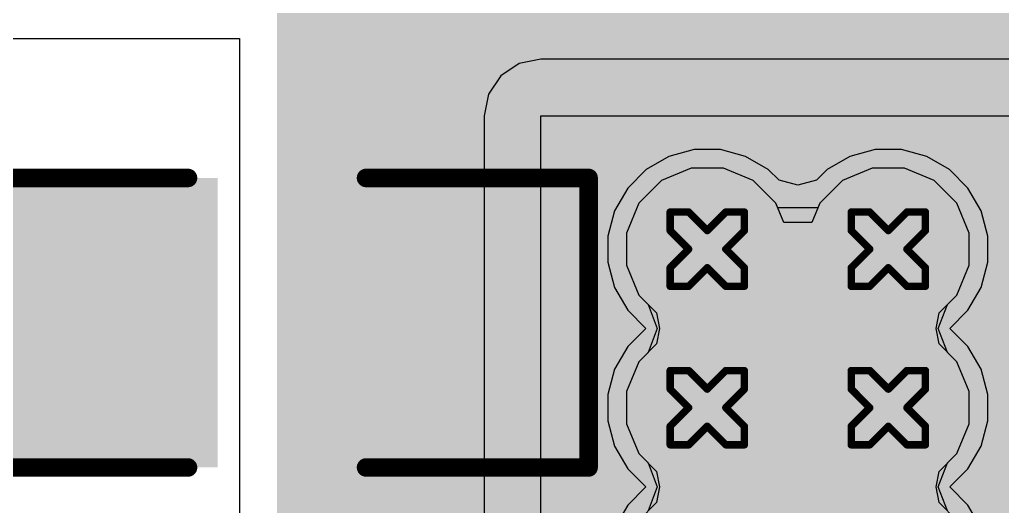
# Model space of a CAD drawing. Header units: inches. Extents: x 0 to 5379, y 0 to 5429.
# Drawn here: x 268.26 to 274.99, y 60.07 to 63.4 of the extents above; entities that cross this region are included whole.
import ezdxf

# ---------------------------------------------------------------- set-up
doc = ezdxf.new("R2010")
doc.units = ezdxf.units.IN
for name, color, linetype in [('Bottom Layer', 5, 'Continuous'), ('Bottom Solder', 6, 'Continuous'), ('Drill Drawing', 1, 'Continuous'), ('GND01', 16, 'Continuous'), ('GND02', 76, 'Continuous'), ('PWR', 156, 'Continuous'), ('SIG 01', 90, 'Continuous'), ('Top Layer', 1, 'Continuous'), ('Top Overlay', 2, 'Continuous'), ('Top Paste', 8, 'Continuous'), ('Top Solder', 216, 'Continuous'), ('Via Holes', 16, 'Continuous')]:
    doc.layers.add(name, color=color, linetype=linetype)

# ---------------------------------------------------------------- blocks, each defined once
blk = doc.blocks.new('C___1206_1070')
at = {"layer": 'Top Layer'}
for points in [[(-2.032, 0.889), (-0.508, 0.889), (-0.508, -0.889), (-2.032, -0.889)], [(0.508, 0.889), (2.032, 0.889), (2.032, -0.889), (0.508, -0.889)]]:
    blk.add_hatch(color=1, dxfattribs=at).paths.add_polyline_path(points)
at = {"layer": 'Top Paste'}
for points in [[(-2.032, 0.889), (-0.508, 0.889), (-0.508, -0.889), (-2.032, -0.889)], [(0.508, 0.889), (2.032, 0.889), (2.032, -0.889), (0.508, -0.889)]]:
    blk.add_hatch(color=8, dxfattribs=at).paths.add_polyline_path(points)
at = {"layer": 'Top Solder'}
for points in [[(-2.1336, 0.9906), (-0.4064, 0.9906), (-0.4064, -0.9906), (-2.1336, -0.9906)], [(0.4064, 0.9906), (2.1336, 0.9906), (2.1336, -0.9906), (0.4064, -0.9906)]]:
    blk.add_hatch(color=216, dxfattribs=at).paths.add_polyline_path(points)
at = {"layer": 'Top Overlay'}
for points in [[(-2.1336, 0.9906, 0.127, 0.127, 0), (-0.6096, 0.9906, 0.127, 0.127, 0)], [(-2.1336, -0.9906, 0.127, 0.127, 0), (-2.1336, 0.9906, 0.127, 0.127, 0)], [(0.6096, 0.9906, 0.127, 0.127, 0), (2.1336, 0.9906, 0.127, 0.127, 0)], [(2.1336, -0.9906, 0.127, 0.127, 0), (2.1336, 0.9906, 0.127, 0.127, 0)], [(-2.1336, -0.9906, 0.127, 0.127, 0), (-0.6096, -0.9906, 0.127, 0.127, 0)], [(0.6096, -0.9906, 0.127, 0.127, 0), (2.1336, -0.9906, 0.127, 0.127, 0)]]:
    blk.add_lwpolyline(points, format="xyseb", dxfattribs=at)
for points in [[(-2.16535, 0.9906, 0.0635, 0.0635, 1), (-2.10185, 0.9906, 0.0635, 0.0635, 1)], [(-2.16535, 0.9906, 0.0635, 0.0635, 1), (-2.10185, 0.9906, 0.0635, 0.0635, 1)], [(-0.64135, 0.9906, 0.0635, 0.0635, 1), (-0.57785, 0.9906, 0.0635, 0.0635, 1)], [(0.57785, 0.9906, 0.0635, 0.0635, 1), (0.64135, 0.9906, 0.0635, 0.0635, 1)], [(2.10185, 0.9906, 0.0635, 0.0635, 1), (2.16535, 0.9906, 0.0635, 0.0635, 1)], [(2.10185, 0.9906, 0.0635, 0.0635, 1), (2.16535, 0.9906, 0.0635, 0.0635, 1)], [(-2.16535, -0.9906, 0.0635, 0.0635, 1), (-2.10185, -0.9906, 0.0635, 0.0635, 1)], [(-2.16535, -0.9906, 0.0635, 0.0635, 1), (-2.10185, -0.9906, 0.0635, 0.0635, 1)], [(-0.64135, -0.9906, 0.0635, 0.0635, 1), (-0.57785, -0.9906, 0.0635, 0.0635, 1)], [(0.57785, -0.9906, 0.0635, 0.0635, 1), (0.64135, -0.9906, 0.0635, 0.0635, 1)], [(2.10185, -0.9906, 0.0635, 0.0635, 1), (2.16535, -0.9906, 0.0635, 0.0635, 1)], [(2.10185, -0.9906, 0.0635, 0.0635, 1), (2.16535, -0.9906, 0.0635, 0.0635, 1)]]:
    blk.add_lwpolyline(points, format="xyseb", close=True, dxfattribs=at)

msp = doc.modelspace()

# ---------------------------------------------------------------- hatches: boundary and pattern name
at = {"layer": 'Bottom Layer'}
h = msp.add_hatch(color=5, dxfattribs=at)
edge = h.paths.add_edge_path()
edge.add_arc((272.9698, 61.8255), 0.3, 0, 360)
h = msp.add_hatch(color=5, dxfattribs=at)
edge = h.paths.add_edge_path()
edge.add_arc((274.2098, 61.8255), 0.3, 0, 360)
h = msp.add_hatch(color=5, dxfattribs=at)
edge = h.paths.add_edge_path()
edge.add_arc((272.9698, 60.7406), 0.3, 0, 360)
h = msp.add_hatch(color=5, dxfattribs=at)
edge = h.paths.add_edge_path()
edge.add_arc((274.2098, 60.7406), 0.3, 0, 360)
at = {"layer": 'Bottom Solder'}
h = msp.add_hatch(color=6, dxfattribs=at)
edge = h.paths.add_edge_path()
edge.add_arc((272.9698, 61.8255), 0.4016, 0, 360)
h = msp.add_hatch(color=6, dxfattribs=at)
edge = h.paths.add_edge_path()
edge.add_arc((274.2098, 61.8255), 0.4016, 0, 360)
h = msp.add_hatch(color=6, dxfattribs=at)
edge = h.paths.add_edge_path()
edge.add_arc((272.9698, 60.7406), 0.4016, 0, 360)
h = msp.add_hatch(color=6, dxfattribs=at)
edge = h.paths.add_edge_path()
edge.add_arc((274.2098, 60.7406), 0.4016, 0, 360)
at = {"layer": 'GND01'}
h = msp.add_hatch(color=16, dxfattribs=at)
edge = h.paths.add_edge_path()
edge.add_arc((272.9698, 61.8255), 0.3, 0, 360)
h = msp.add_hatch(color=16, dxfattribs=at)
edge = h.paths.add_edge_path()
edge.add_arc((274.2098, 61.8255), 0.3, 0, 360)
h = msp.add_hatch(color=16, dxfattribs=at)
edge = h.paths.add_edge_path()
edge.add_arc((272.9698, 60.7406), 0.3, 0, 360)
h = msp.add_hatch(color=16, dxfattribs=at)
edge = h.paths.add_edge_path()
edge.add_arc((274.2098, 60.7406), 0.3, 0, 360)
at = {"layer": 'GND02'}
h = msp.add_hatch(color=76, dxfattribs=at)
edge = h.paths.add_edge_path()
edge.add_arc((272.9698, 61.8255), 0.3, 0, 360)
h = msp.add_hatch(color=76, dxfattribs=at)
edge = h.paths.add_edge_path()
edge.add_arc((274.2098, 61.8255), 0.3, 0, 360)
h = msp.add_hatch(color=76, dxfattribs=at)
edge = h.paths.add_edge_path()
edge.add_arc((272.9698, 60.7406), 0.3, 0, 360)
h = msp.add_hatch(color=76, dxfattribs=at)
edge = h.paths.add_edge_path()
edge.add_arc((274.2098, 60.7406), 0.3, 0, 360)
at = {"layer": 'PWR'}
h = msp.add_hatch(color=156, dxfattribs=at)
edge = h.paths.add_edge_path()
edge.add_arc((272.9698, 61.8255), 0.3, 0, 360)
h = msp.add_hatch(color=156, dxfattribs=at)
edge = h.paths.add_edge_path()
edge.add_arc((274.2098, 61.8255), 0.3, 0, 360)
h = msp.add_hatch(color=156, dxfattribs=at)
edge = h.paths.add_edge_path()
edge.add_arc((272.9698, 60.7406), 0.3, 0, 360)
h = msp.add_hatch(color=156, dxfattribs=at)
edge = h.paths.add_edge_path()
edge.add_arc((274.2098, 60.7406), 0.3, 0, 360)
at = {"layer": 'SIG 01'}
h = msp.add_hatch(color=90, dxfattribs=at)
edge = h.paths.add_edge_path()
edge.add_arc((272.9698, 61.8255), 0.3, 0, 360)
h = msp.add_hatch(color=90, dxfattribs=at)
edge = h.paths.add_edge_path()
edge.add_arc((274.2098, 61.8255), 0.3, 0, 360)
h = msp.add_hatch(color=90, dxfattribs=at)
edge = h.paths.add_edge_path()
edge.add_arc((272.9698, 60.7406), 0.3, 0, 360)
h = msp.add_hatch(color=90, dxfattribs=at)
edge = h.paths.add_edge_path()
edge.add_arc((274.2098, 60.7406), 0.3, 0, 360)
at = {"layer": 'Top Layer'}
for points in [[(270.0247, 49.2826), (275.852, 49.2826), (275.852, 66.0146), (270.0247, 66.0146)], [(270.0247, 49.2826), (279.6794, 49.2826), (279.6794, 62.3128), (270.0247, 62.3128)]]:
    msp.add_hatch(color=1, dxfattribs=at).paths.add_polyline_path(points)
h = msp.add_hatch(color=1, dxfattribs=at)
edge = h.paths.add_edge_path()
edge.add_arc((272.9698, 61.8255), 0.3, 0, 360)
h = msp.add_hatch(color=1, dxfattribs=at)
edge = h.paths.add_edge_path()
edge.add_arc((274.2098, 61.8255), 0.3, 0, 360)
h = msp.add_hatch(color=1, dxfattribs=at)
edge = h.paths.add_edge_path()
edge.add_arc((272.9698, 60.7406), 0.3, 0, 360)
h = msp.add_hatch(color=1, dxfattribs=at)
edge = h.paths.add_edge_path()
edge.add_arc((274.2098, 60.7406), 0.3, 0, 360)
at = {"layer": 'Top Solder'}
h = msp.add_hatch(color=216, dxfattribs=at)
edge = h.paths.add_edge_path()
edge.add_arc((272.9698, 61.8255), 0.4016, 0, 360)
h = msp.add_hatch(color=216, dxfattribs=at)
edge = h.paths.add_edge_path()
edge.add_arc((274.2098, 61.8255), 0.4016, 0, 360)
h = msp.add_hatch(color=216, dxfattribs=at)
edge = h.paths.add_edge_path()
edge.add_arc((272.9698, 60.7406), 0.4016, 0, 360)
h = msp.add_hatch(color=216, dxfattribs=at)
edge = h.paths.add_edge_path()
edge.add_arc((274.2098, 60.7406), 0.4016, 0, 360)
at = {"layer": 'Via Holes'}
h = msp.add_hatch(color=7, dxfattribs=at)
edge = h.paths.add_edge_path()
edge.add_arc((272.9698, 61.8255), 0.15, 0, 360)
h = msp.add_hatch(color=7, dxfattribs=at)
edge = h.paths.add_edge_path()
edge.add_arc((274.2098, 61.8255), 0.15, 0, 360)
h = msp.add_hatch(color=7, dxfattribs=at)
edge = h.paths.add_edge_path()
edge.add_arc((272.9698, 60.7406), 0.15, 0, 360)
h = msp.add_hatch(color=7, dxfattribs=at)
edge = h.paths.add_edge_path()
edge.add_arc((274.2098, 60.7406), 0.15, 0, 360)

# ---------------------------------------------------------------- linework, layer by layer
at = {"layer": 'Bottom Layer'}
for p, q in [((272.8596, 62.3795), (272.656, 62.2951)), ((273.08, 62.3795), (272.8596, 62.3795)), ((273.2837, 62.2951), (273.08, 62.3795)), ((274.0996, 62.3795), (273.896, 62.2951)), ((274.32, 62.3795), (274.0996, 62.3795)), ((274.5237, 62.2951), (274.32, 62.3795)), ((272.656, 62.2951), (272.5002, 62.1393)), ((273.4395, 62.1393), (273.2837, 62.2951)), ((273.896, 62.2951), (273.7402, 62.1393)), ((274.6795, 62.1393), (274.5237, 62.2951)), ((272.5002, 62.1393), (272.4158, 61.9357)), ((273.4936, 62.0086), (273.4395, 62.1393)), ((273.7402, 62.1393), (273.6861, 62.0086)), ((274.7638, 61.9357), (274.6795, 62.1393)), ((273.6861, 62.0086), (273.4936, 62.0086)), ((272.4158, 61.9357), (272.4158, 61.7153)), ((274.7638, 61.7153), (274.7638, 61.9357)), ((272.4158, 61.7153), (272.5002, 61.5117)), ((274.6795, 61.5117), (274.7638, 61.7153)), ((272.5002, 61.5117), (272.6229, 61.389)), ((274.5568, 61.389), (274.6795, 61.5117)), ((272.6229, 61.389), (272.6425, 61.2831)), ((274.5372, 61.2831), (274.5568, 61.389)), ((272.6425, 61.2831), (272.6229, 61.1771)), ((274.5568, 61.1771), (274.5372, 61.2831)), ((272.6229, 61.1771), (272.5002, 61.0544)), ((274.6795, 61.0544), (274.5568, 61.1771)), ((272.5002, 61.0544), (272.4158, 60.8508)), ((274.7638, 60.8508), (274.6795, 61.0544)), ((272.4158, 60.8508), (272.4158, 60.6304)), ((274.7638, 60.6304), (274.7638, 60.8508)), ((272.4158, 60.6304), (272.5002, 60.4268)), ((274.6795, 60.4268), (274.7638, 60.6304)), ((272.5002, 60.4268), (272.6229, 60.3041)), ((274.5568, 60.3041), (274.6795, 60.4268)), ((272.6229, 60.3041), (272.6425, 60.1982)), ((274.5372, 60.1982), (274.5568, 60.3041)), ((272.6425, 60.1982), (272.6229, 60.0923)), ((274.5568, 60.0923), (274.5372, 60.1982)), ((272.6229, 60.0923), (272.5002, 59.9696)), ((274.6795, 59.9696), (274.5568, 60.0923))]:
    msp.add_line(p, q, dxfattribs=at)
at = {"layer": 'Drill Drawing'}
for points in [[(272.7158, 61.9525, 0.0508, 0.0508, 0), (272.7158, 62.0795, 0.0508, 0.0508, 0)], [(272.7158, 62.0795, 0.0508, 0.0508, 0), (272.8428, 62.0795, 0.0508, 0.0508, 0)], [(272.8428, 62.0795, 0.0508, 0.0508, 0), (272.9698, 61.9525, 0.0508, 0.0508, 0)], [(272.9698, 61.9525, 0.0508, 0.0508, 0), (273.0968, 62.0795, 0.0508, 0.0508, 0)], [(273.0968, 62.0795, 0.0508, 0.0508, 0), (273.2238, 62.0795, 0.0508, 0.0508, 0)], [(273.2238, 61.9525, 0.0508, 0.0508, 0), (273.2238, 62.0795, 0.0508, 0.0508, 0)], [(273.9558, 61.9525, 0.0508, 0.0508, 0), (273.9558, 62.0795, 0.0508, 0.0508, 0)], [(273.9558, 62.0795, 0.0508, 0.0508, 0), (274.0828, 62.0795, 0.0508, 0.0508, 0)], [(274.0828, 62.0795, 0.0508, 0.0508, 0), (274.2098, 61.9525, 0.0508, 0.0508, 0)], [(274.2098, 61.9525, 0.0508, 0.0508, 0), (274.3368, 62.0795, 0.0508, 0.0508, 0)], [(274.3368, 62.0795, 0.0508, 0.0508, 0), (274.4638, 62.0795, 0.0508, 0.0508, 0)], [(274.4638, 61.9525, 0.0508, 0.0508, 0), (274.4638, 62.0795, 0.0508, 0.0508, 0)], [(272.7158, 61.9525, 0.0508, 0.0508, 0), (272.8428, 61.8255, 0.0508, 0.0508, 0)], [(273.0968, 61.8255, 0.0508, 0.0508, 0), (273.2238, 61.9525, 0.0508, 0.0508, 0)], [(273.9558, 61.9525, 0.0508, 0.0508, 0), (274.0828, 61.8255, 0.0508, 0.0508, 0)], [(274.3368, 61.8255, 0.0508, 0.0508, 0), (274.4638, 61.9525, 0.0508, 0.0508, 0)], [(272.7158, 61.6985, 0.0508, 0.0508, 0), (272.8428, 61.8255, 0.0508, 0.0508, 0)], [(273.0968, 61.8255, 0.0508, 0.0508, 0), (273.2238, 61.6985, 0.0508, 0.0508, 0)], [(273.9558, 61.6985, 0.0508, 0.0508, 0), (274.0828, 61.8255, 0.0508, 0.0508, 0)], [(274.3368, 61.8255, 0.0508, 0.0508, 0), (274.4638, 61.6985, 0.0508, 0.0508, 0)], [(272.7158, 61.5715, 0.0508, 0.0508, 0), (272.7158, 61.6985, 0.0508, 0.0508, 0)], [(272.8428, 61.5715, 0.0508, 0.0508, 0), (272.9698, 61.6985, 0.0508, 0.0508, 0)], [(272.9698, 61.6985, 0.0508, 0.0508, 0), (273.0968, 61.5715, 0.0508, 0.0508, 0)], [(273.2238, 61.5715, 0.0508, 0.0508, 0), (273.2238, 61.6985, 0.0508, 0.0508, 0)], [(273.9558, 61.5715, 0.0508, 0.0508, 0), (273.9558, 61.6985, 0.0508, 0.0508, 0)], [(274.0828, 61.5715, 0.0508, 0.0508, 0), (274.2098, 61.6985, 0.0508, 0.0508, 0)], [(274.2098, 61.6985, 0.0508, 0.0508, 0), (274.3368, 61.5715, 0.0508, 0.0508, 0)], [(274.4638, 61.5715, 0.0508, 0.0508, 0), (274.4638, 61.6985, 0.0508, 0.0508, 0)], [(272.7158, 61.5715, 0.0508, 0.0508, 0), (272.8428, 61.5715, 0.0508, 0.0508, 0)], [(273.0968, 61.5715, 0.0508, 0.0508, 0), (273.2238, 61.5715, 0.0508, 0.0508, 0)], [(273.9558, 61.5715, 0.0508, 0.0508, 0), (274.0828, 61.5715, 0.0508, 0.0508, 0)], [(274.3368, 61.5715, 0.0508, 0.0508, 0), (274.4638, 61.5715, 0.0508, 0.0508, 0)], [(272.7158, 60.8676, 0.0508, 0.0508, 0), (272.7158, 60.9946, 0.0508, 0.0508, 0)], [(272.7158, 60.9946, 0.0508, 0.0508, 0), (272.8428, 60.9946, 0.0508, 0.0508, 0)], [(272.8428, 60.9946, 0.0508, 0.0508, 0), (272.9698, 60.8676, 0.0508, 0.0508, 0)], [(272.9698, 60.8676, 0.0508, 0.0508, 0), (273.0968, 60.9946, 0.0508, 0.0508, 0)], [(273.0968, 60.9946, 0.0508, 0.0508, 0), (273.2238, 60.9946, 0.0508, 0.0508, 0)], [(273.2238, 60.8676, 0.0508, 0.0508, 0), (273.2238, 60.9946, 0.0508, 0.0508, 0)], [(273.9558, 60.8676, 0.0508, 0.0508, 0), (273.9558, 60.9946, 0.0508, 0.0508, 0)], [(273.9558, 60.9946, 0.0508, 0.0508, 0), (274.0828, 60.9946, 0.0508, 0.0508, 0)], [(274.0828, 60.9946, 0.0508, 0.0508, 0), (274.2098, 60.8676, 0.0508, 0.0508, 0)], [(274.2098, 60.8676, 0.0508, 0.0508, 0), (274.3368, 60.9946, 0.0508, 0.0508, 0)], [(274.3368, 60.9946, 0.0508, 0.0508, 0), (274.4638, 60.9946, 0.0508, 0.0508, 0)], [(274.4638, 60.8676, 0.0508, 0.0508, 0), (274.4638, 60.9946, 0.0508, 0.0508, 0)], [(272.7158, 60.8676, 0.0508, 0.0508, 0), (272.8428, 60.7406, 0.0508, 0.0508, 0)], [(273.0968, 60.7406, 0.0508, 0.0508, 0), (273.2238, 60.8676, 0.0508, 0.0508, 0)], [(273.9558, 60.8676, 0.0508, 0.0508, 0), (274.0828, 60.7406, 0.0508, 0.0508, 0)], [(274.3368, 60.7406, 0.0508, 0.0508, 0), (274.4638, 60.8676, 0.0508, 0.0508, 0)], [(272.7158, 60.6136, 0.0508, 0.0508, 0), (272.8428, 60.7406, 0.0508, 0.0508, 0)], [(273.0968, 60.7406, 0.0508, 0.0508, 0), (273.2238, 60.6136, 0.0508, 0.0508, 0)], [(273.9558, 60.6136, 0.0508, 0.0508, 0), (274.0828, 60.7406, 0.0508, 0.0508, 0)], [(274.3368, 60.7406, 0.0508, 0.0508, 0), (274.4638, 60.6136, 0.0508, 0.0508, 0)], [(272.7158, 60.4866, 0.0508, 0.0508, 0), (272.7158, 60.6136, 0.0508, 0.0508, 0)], [(272.8428, 60.4866, 0.0508, 0.0508, 0), (272.9698, 60.6136, 0.0508, 0.0508, 0)], [(272.9698, 60.6136, 0.0508, 0.0508, 0), (273.0968, 60.4866, 0.0508, 0.0508, 0)], [(273.2238, 60.4866, 0.0508, 0.0508, 0), (273.2238, 60.6136, 0.0508, 0.0508, 0)], [(273.9558, 60.4866, 0.0508, 0.0508, 0), (273.9558, 60.6136, 0.0508, 0.0508, 0)], [(274.0828, 60.4866, 0.0508, 0.0508, 0), (274.2098, 60.6136, 0.0508, 0.0508, 0)], [(274.2098, 60.6136, 0.0508, 0.0508, 0), (274.3368, 60.4866, 0.0508, 0.0508, 0)], [(274.4638, 60.4866, 0.0508, 0.0508, 0), (274.4638, 60.6136, 0.0508, 0.0508, 0)], [(272.7158, 60.4866, 0.0508, 0.0508, 0), (272.8428, 60.4866, 0.0508, 0.0508, 0)], [(273.0968, 60.4866, 0.0508, 0.0508, 0), (273.2238, 60.4866, 0.0508, 0.0508, 0)], [(273.9558, 60.4866, 0.0508, 0.0508, 0), (274.0828, 60.4866, 0.0508, 0.0508, 0)], [(274.3368, 60.4866, 0.0508, 0.0508, 0), (274.4638, 60.4866, 0.0508, 0.0508, 0)]]:
    msp.add_lwpolyline(points, format="xyseb", dxfattribs=at)
for points in [[(272.7031, 62.0795, 0.0254, 0.0254, 1), (272.7285, 62.0795, 0.0254, 0.0254, 1)], [(272.7031, 62.0795, 0.0254, 0.0254, 1), (272.7285, 62.0795, 0.0254, 0.0254, 1)], [(272.8301, 62.0795, 0.0254, 0.0254, 1), (272.8555, 62.0795, 0.0254, 0.0254, 1)], [(272.8301, 62.0795, 0.0254, 0.0254, 1), (272.8555, 62.0795, 0.0254, 0.0254, 1)], [(273.0841, 62.0795, 0.0254, 0.0254, 1), (273.1095, 62.0795, 0.0254, 0.0254, 1)], [(273.0841, 62.0795, 0.0254, 0.0254, 1), (273.1095, 62.0795, 0.0254, 0.0254, 1)], [(273.2111, 62.0795, 0.0254, 0.0254, 1), (273.2365, 62.0795, 0.0254, 0.0254, 1)], [(273.2111, 62.0795, 0.0254, 0.0254, 1), (273.2365, 62.0795, 0.0254, 0.0254, 1)], [(273.9431, 62.0795, 0.0254, 0.0254, 1), (273.9685, 62.0795, 0.0254, 0.0254, 1)], [(273.9431, 62.0795, 0.0254, 0.0254, 1), (273.9685, 62.0795, 0.0254, 0.0254, 1)], [(274.0701, 62.0795, 0.0254, 0.0254, 1), (274.0955, 62.0795, 0.0254, 0.0254, 1)], [(274.0701, 62.0795, 0.0254, 0.0254, 1), (274.0955, 62.0795, 0.0254, 0.0254, 1)], [(274.3241, 62.0795, 0.0254, 0.0254, 1), (274.3495, 62.0795, 0.0254, 0.0254, 1)], [(274.3241, 62.0795, 0.0254, 0.0254, 1), (274.3495, 62.0795, 0.0254, 0.0254, 1)], [(274.4511, 62.0795, 0.0254, 0.0254, 1), (274.4765, 62.0795, 0.0254, 0.0254, 1)], [(274.4511, 62.0795, 0.0254, 0.0254, 1), (274.4765, 62.0795, 0.0254, 0.0254, 1)], [(272.7031, 61.9525, 0.0254, 0.0254, 1), (272.7285, 61.9525, 0.0254, 0.0254, 1)], [(272.7031, 61.9525, 0.0254, 0.0254, 1), (272.7285, 61.9525, 0.0254, 0.0254, 1)], [(272.9571, 61.9525, 0.0254, 0.0254, 1), (272.9825, 61.9525, 0.0254, 0.0254, 1)], [(272.9571, 61.9525, 0.0254, 0.0254, 1), (272.9825, 61.9525, 0.0254, 0.0254, 1)], [(273.2111, 61.9525, 0.0254, 0.0254, 1), (273.2365, 61.9525, 0.0254, 0.0254, 1)], [(273.2111, 61.9525, 0.0254, 0.0254, 1), (273.2365, 61.9525, 0.0254, 0.0254, 1)], [(273.9431, 61.9525, 0.0254, 0.0254, 1), (273.9685, 61.9525, 0.0254, 0.0254, 1)], [(273.9431, 61.9525, 0.0254, 0.0254, 1), (273.9685, 61.9525, 0.0254, 0.0254, 1)], [(274.1971, 61.9525, 0.0254, 0.0254, 1), (274.2225, 61.9525, 0.0254, 0.0254, 1)], [(274.1971, 61.9525, 0.0254, 0.0254, 1), (274.2225, 61.9525, 0.0254, 0.0254, 1)], [(274.4511, 61.9525, 0.0254, 0.0254, 1), (274.4765, 61.9525, 0.0254, 0.0254, 1)], [(274.4511, 61.9525, 0.0254, 0.0254, 1), (274.4765, 61.9525, 0.0254, 0.0254, 1)], [(272.8301, 61.8255, 0.0254, 0.0254, 1), (272.8555, 61.8255, 0.0254, 0.0254, 1)], [(272.8301, 61.8255, 0.0254, 0.0254, 1), (272.8555, 61.8255, 0.0254, 0.0254, 1)], [(273.0841, 61.8255, 0.0254, 0.0254, 1), (273.1095, 61.8255, 0.0254, 0.0254, 1)], [(273.0841, 61.8255, 0.0254, 0.0254, 1), (273.1095, 61.8255, 0.0254, 0.0254, 1)], [(274.0701, 61.8255, 0.0254, 0.0254, 1), (274.0955, 61.8255, 0.0254, 0.0254, 1)], [(274.0701, 61.8255, 0.0254, 0.0254, 1), (274.0955, 61.8255, 0.0254, 0.0254, 1)], [(274.3241, 61.8255, 0.0254, 0.0254, 1), (274.3495, 61.8255, 0.0254, 0.0254, 1)], [(274.3241, 61.8255, 0.0254, 0.0254, 1), (274.3495, 61.8255, 0.0254, 0.0254, 1)], [(272.7031, 61.6985, 0.0254, 0.0254, 1), (272.7285, 61.6985, 0.0254, 0.0254, 1)], [(272.7031, 61.6985, 0.0254, 0.0254, 1), (272.7285, 61.6985, 0.0254, 0.0254, 1)], [(272.9571, 61.6985, 0.0254, 0.0254, 1), (272.9825, 61.6985, 0.0254, 0.0254, 1)], [(272.9571, 61.6985, 0.0254, 0.0254, 1), (272.9825, 61.6985, 0.0254, 0.0254, 1)], [(273.2111, 61.6985, 0.0254, 0.0254, 1), (273.2365, 61.6985, 0.0254, 0.0254, 1)], [(273.2111, 61.6985, 0.0254, 0.0254, 1), (273.2365, 61.6985, 0.0254, 0.0254, 1)], [(273.9431, 61.6985, 0.0254, 0.0254, 1), (273.9685, 61.6985, 0.0254, 0.0254, 1)], [(273.9431, 61.6985, 0.0254, 0.0254, 1), (273.9685, 61.6985, 0.0254, 0.0254, 1)], [(274.1971, 61.6985, 0.0254, 0.0254, 1), (274.2225, 61.6985, 0.0254, 0.0254, 1)], [(274.1971, 61.6985, 0.0254, 0.0254, 1), (274.2225, 61.6985, 0.0254, 0.0254, 1)], [(274.4511, 61.6985, 0.0254, 0.0254, 1), (274.4765, 61.6985, 0.0254, 0.0254, 1)], [(274.4511, 61.6985, 0.0254, 0.0254, 1), (274.4765, 61.6985, 0.0254, 0.0254, 1)], [(272.7031, 61.5715, 0.0254, 0.0254, 1), (272.7285, 61.5715, 0.0254, 0.0254, 1)], [(272.7031, 61.5715, 0.0254, 0.0254, 1), (272.7285, 61.5715, 0.0254, 0.0254, 1)], [(272.8301, 61.5715, 0.0254, 0.0254, 1), (272.8555, 61.5715, 0.0254, 0.0254, 1)], [(272.8301, 61.5715, 0.0254, 0.0254, 1), (272.8555, 61.5715, 0.0254, 0.0254, 1)], [(273.0841, 61.5715, 0.0254, 0.0254, 1), (273.1095, 61.5715, 0.0254, 0.0254, 1)], [(273.0841, 61.5715, 0.0254, 0.0254, 1), (273.1095, 61.5715, 0.0254, 0.0254, 1)], [(273.2111, 61.5715, 0.0254, 0.0254, 1), (273.2365, 61.5715, 0.0254, 0.0254, 1)], [(273.2111, 61.5715, 0.0254, 0.0254, 1), (273.2365, 61.5715, 0.0254, 0.0254, 1)], [(273.9431, 61.5715, 0.0254, 0.0254, 1), (273.9685, 61.5715, 0.0254, 0.0254, 1)], [(273.9431, 61.5715, 0.0254, 0.0254, 1), (273.9685, 61.5715, 0.0254, 0.0254, 1)], [(274.0701, 61.5715, 0.0254, 0.0254, 1), (274.0955, 61.5715, 0.0254, 0.0254, 1)], [(274.0701, 61.5715, 0.0254, 0.0254, 1), (274.0955, 61.5715, 0.0254, 0.0254, 1)], [(274.3241, 61.5715, 0.0254, 0.0254, 1), (274.3495, 61.5715, 0.0254, 0.0254, 1)], [(274.3241, 61.5715, 0.0254, 0.0254, 1), (274.3495, 61.5715, 0.0254, 0.0254, 1)], [(274.4511, 61.5715, 0.0254, 0.0254, 1), (274.4765, 61.5715, 0.0254, 0.0254, 1)], [(274.4511, 61.5715, 0.0254, 0.0254, 1), (274.4765, 61.5715, 0.0254, 0.0254, 1)], [(272.7031, 60.9946, 0.0254, 0.0254, 1), (272.7285, 60.9946, 0.0254, 0.0254, 1)], [(272.7031, 60.9946, 0.0254, 0.0254, 1), (272.7285, 60.9946, 0.0254, 0.0254, 1)], [(272.8301, 60.9946, 0.0254, 0.0254, 1), (272.8555, 60.9946, 0.0254, 0.0254, 1)], [(272.8301, 60.9946, 0.0254, 0.0254, 1), (272.8555, 60.9946, 0.0254, 0.0254, 1)], [(273.0841, 60.9946, 0.0254, 0.0254, 1), (273.1095, 60.9946, 0.0254, 0.0254, 1)], [(273.0841, 60.9946, 0.0254, 0.0254, 1), (273.1095, 60.9946, 0.0254, 0.0254, 1)], [(273.2111, 60.9946, 0.0254, 0.0254, 1), (273.2365, 60.9946, 0.0254, 0.0254, 1)], [(273.2111, 60.9946, 0.0254, 0.0254, 1), (273.2365, 60.9946, 0.0254, 0.0254, 1)], [(273.9431, 60.9946, 0.0254, 0.0254, 1), (273.9685, 60.9946, 0.0254, 0.0254, 1)], [(273.9431, 60.9946, 0.0254, 0.0254, 1), (273.9685, 60.9946, 0.0254, 0.0254, 1)], [(274.0701, 60.9946, 0.0254, 0.0254, 1), (274.0955, 60.9946, 0.0254, 0.0254, 1)], [(274.0701, 60.9946, 0.0254, 0.0254, 1), (274.0955, 60.9946, 0.0254, 0.0254, 1)], [(274.3241, 60.9946, 0.0254, 0.0254, 1), (274.3495, 60.9946, 0.0254, 0.0254, 1)], [(274.3241, 60.9946, 0.0254, 0.0254, 1), (274.3495, 60.9946, 0.0254, 0.0254, 1)], [(274.4511, 60.9946, 0.0254, 0.0254, 1), (274.4765, 60.9946, 0.0254, 0.0254, 1)], [(274.4511, 60.9946, 0.0254, 0.0254, 1), (274.4765, 60.9946, 0.0254, 0.0254, 1)], [(272.7031, 60.8676, 0.0254, 0.0254, 1), (272.7285, 60.8676, 0.0254, 0.0254, 1)], [(272.7031, 60.8676, 0.0254, 0.0254, 1), (272.7285, 60.8676, 0.0254, 0.0254, 1)], [(272.9571, 60.8676, 0.0254, 0.0254, 1), (272.9825, 60.8676, 0.0254, 0.0254, 1)], [(272.9571, 60.8676, 0.0254, 0.0254, 1), (272.9825, 60.8676, 0.0254, 0.0254, 1)], [(273.2111, 60.8676, 0.0254, 0.0254, 1), (273.2365, 60.8676, 0.0254, 0.0254, 1)], [(273.2111, 60.8676, 0.0254, 0.0254, 1), (273.2365, 60.8676, 0.0254, 0.0254, 1)], [(273.9431, 60.8676, 0.0254, 0.0254, 1), (273.9685, 60.8676, 0.0254, 0.0254, 1)], [(273.9431, 60.8676, 0.0254, 0.0254, 1), (273.9685, 60.8676, 0.0254, 0.0254, 1)], [(274.1971, 60.8676, 0.0254, 0.0254, 1), (274.2225, 60.8676, 0.0254, 0.0254, 1)], [(274.1971, 60.8676, 0.0254, 0.0254, 1), (274.2225, 60.8676, 0.0254, 0.0254, 1)], [(274.4511, 60.8676, 0.0254, 0.0254, 1), (274.4765, 60.8676, 0.0254, 0.0254, 1)], [(274.4511, 60.8676, 0.0254, 0.0254, 1), (274.4765, 60.8676, 0.0254, 0.0254, 1)], [(272.8301, 60.7406, 0.0254, 0.0254, 1), (272.8555, 60.7406, 0.0254, 0.0254, 1)], [(272.8301, 60.7406, 0.0254, 0.0254, 1), (272.8555, 60.7406, 0.0254, 0.0254, 1)], [(273.0841, 60.7406, 0.0254, 0.0254, 1), (273.1095, 60.7406, 0.0254, 0.0254, 1)], [(273.0841, 60.7406, 0.0254, 0.0254, 1), (273.1095, 60.7406, 0.0254, 0.0254, 1)], [(274.0701, 60.7406, 0.0254, 0.0254, 1), (274.0955, 60.7406, 0.0254, 0.0254, 1)], [(274.0701, 60.7406, 0.0254, 0.0254, 1), (274.0955, 60.7406, 0.0254, 0.0254, 1)], [(274.3241, 60.7406, 0.0254, 0.0254, 1), (274.3495, 60.7406, 0.0254, 0.0254, 1)], [(274.3241, 60.7406, 0.0254, 0.0254, 1), (274.3495, 60.7406, 0.0254, 0.0254, 1)], [(272.7031, 60.6136, 0.0254, 0.0254, 1), (272.7285, 60.6136, 0.0254, 0.0254, 1)], [(272.7031, 60.6136, 0.0254, 0.0254, 1), (272.7285, 60.6136, 0.0254, 0.0254, 1)], [(272.9571, 60.6136, 0.0254, 0.0254, 1), (272.9825, 60.6136, 0.0254, 0.0254, 1)], [(272.9571, 60.6136, 0.0254, 0.0254, 1), (272.9825, 60.6136, 0.0254, 0.0254, 1)], [(273.2111, 60.6136, 0.0254, 0.0254, 1), (273.2365, 60.6136, 0.0254, 0.0254, 1)], [(273.2111, 60.6136, 0.0254, 0.0254, 1), (273.2365, 60.6136, 0.0254, 0.0254, 1)], [(273.9431, 60.6136, 0.0254, 0.0254, 1), (273.9685, 60.6136, 0.0254, 0.0254, 1)], [(273.9431, 60.6136, 0.0254, 0.0254, 1), (273.9685, 60.6136, 0.0254, 0.0254, 1)], [(274.1971, 60.6136, 0.0254, 0.0254, 1), (274.2225, 60.6136, 0.0254, 0.0254, 1)], [(274.1971, 60.6136, 0.0254, 0.0254, 1), (274.2225, 60.6136, 0.0254, 0.0254, 1)], [(274.4511, 60.6136, 0.0254, 0.0254, 1), (274.4765, 60.6136, 0.0254, 0.0254, 1)], [(274.4511, 60.6136, 0.0254, 0.0254, 1), (274.4765, 60.6136, 0.0254, 0.0254, 1)], [(272.7031, 60.4866, 0.0254, 0.0254, 1), (272.7285, 60.4866, 0.0254, 0.0254, 1)], [(272.7031, 60.4866, 0.0254, 0.0254, 1), (272.7285, 60.4866, 0.0254, 0.0254, 1)], [(272.8301, 60.4866, 0.0254, 0.0254, 1), (272.8555, 60.4866, 0.0254, 0.0254, 1)], [(272.8301, 60.4866, 0.0254, 0.0254, 1), (272.8555, 60.4866, 0.0254, 0.0254, 1)], [(273.0841, 60.4866, 0.0254, 0.0254, 1), (273.1095, 60.4866, 0.0254, 0.0254, 1)], [(273.0841, 60.4866, 0.0254, 0.0254, 1), (273.1095, 60.4866, 0.0254, 0.0254, 1)], [(273.2111, 60.4866, 0.0254, 0.0254, 1), (273.2365, 60.4866, 0.0254, 0.0254, 1)], [(273.2111, 60.4866, 0.0254, 0.0254, 1), (273.2365, 60.4866, 0.0254, 0.0254, 1)], [(273.9431, 60.4866, 0.0254, 0.0254, 1), (273.9685, 60.4866, 0.0254, 0.0254, 1)], [(273.9431, 60.4866, 0.0254, 0.0254, 1), (273.9685, 60.4866, 0.0254, 0.0254, 1)], [(274.0701, 60.4866, 0.0254, 0.0254, 1), (274.0955, 60.4866, 0.0254, 0.0254, 1)], [(274.0701, 60.4866, 0.0254, 0.0254, 1), (274.0955, 60.4866, 0.0254, 0.0254, 1)], [(274.3241, 60.4866, 0.0254, 0.0254, 1), (274.3495, 60.4866, 0.0254, 0.0254, 1)], [(274.3241, 60.4866, 0.0254, 0.0254, 1), (274.3495, 60.4866, 0.0254, 0.0254, 1)], [(274.4511, 60.4866, 0.0254, 0.0254, 1), (274.4765, 60.4866, 0.0254, 0.0254, 1)], [(274.4511, 60.4866, 0.0254, 0.0254, 1), (274.4765, 60.4866, 0.0254, 0.0254, 1)]]:
    msp.add_lwpolyline(points, format="xyseb", close=True, dxfattribs=at)
at = {"layer": 'GND01'}
for p, q in [((272.8596, 62.3795), (272.656, 62.2951)), ((273.08, 62.3795), (272.8596, 62.3795)), ((273.2837, 62.2951), (273.08, 62.3795)), ((274.0996, 62.3795), (273.896, 62.2951)), ((274.32, 62.3795), (274.0996, 62.3795)), ((274.5237, 62.2951), (274.32, 62.3795)), ((272.656, 62.2951), (272.5002, 62.1393)), ((273.4395, 62.1393), (273.2837, 62.2951)), ((273.896, 62.2951), (273.7402, 62.1393)), ((274.6795, 62.1393), (274.5237, 62.2951)), ((272.5002, 62.1393), (272.4158, 61.9357)), ((273.4524, 62.1082), (273.4395, 62.1393)), ((273.7402, 62.1393), (273.7273, 62.1082)), ((274.7638, 61.9357), (274.6795, 62.1393)), ((273.7273, 62.1082), (273.4524, 62.1082)), ((272.4158, 61.9357), (272.4158, 61.7153)), ((274.7638, 61.7153), (274.7638, 61.9357)), ((272.4158, 61.7153), (272.5002, 61.5117)), ((274.6795, 61.5117), (274.7638, 61.7153)), ((272.5002, 61.5117), (272.5645, 61.4473)), ((274.6151, 61.4473), (274.6795, 61.5117)), ((272.5645, 61.4473), (272.6279, 61.2831)), ((274.5517, 61.2831), (274.6151, 61.4473)), ((272.6279, 61.2831), (272.5645, 61.1188)), ((274.6151, 61.1188), (274.5517, 61.2831)), ((272.5645, 61.1188), (272.5002, 61.0544)), ((274.6795, 61.0544), (274.6151, 61.1188)), ((272.5002, 61.0544), (272.4158, 60.8508)), ((274.7638, 60.8508), (274.6795, 61.0544)), ((272.4158, 60.8508), (272.4158, 60.6304)), ((274.7638, 60.6304), (274.7638, 60.8508)), ((272.4158, 60.6304), (272.5002, 60.4268)), ((274.6795, 60.4268), (274.7638, 60.6304)), ((272.5002, 60.4268), (272.5645, 60.3625)), ((272.5645, 60.3625), (272.6279, 60.1982)), ((274.5517, 60.1982), (274.6151, 60.3625)), ((274.6151, 60.3625), (274.6795, 60.4268)), ((272.6279, 60.1982), (272.5645, 60.0339)), ((274.6151, 60.0339), (274.5517, 60.1982))]:
    msp.add_line(p, q, dxfattribs=at)
at = {"layer": 'GND02'}
for p, q in [((272.8596, 62.3795), (272.656, 62.2951)), ((273.08, 62.3795), (272.8596, 62.3795)), ((273.2837, 62.2951), (273.08, 62.3795)), ((274.0996, 62.3795), (273.896, 62.2951)), ((274.32, 62.3795), (274.0996, 62.3795)), ((274.5237, 62.2951), (274.32, 62.3795)), ((272.656, 62.2951), (272.5002, 62.1393)), ((273.4395, 62.1393), (273.2837, 62.2951)), ((273.896, 62.2951), (273.7402, 62.1393)), ((274.6795, 62.1393), (274.5237, 62.2951)), ((272.5002, 62.1393), (272.4158, 61.9357)), ((273.4524, 62.1082), (273.4395, 62.1393)), ((273.7402, 62.1393), (273.7273, 62.1082)), ((274.7638, 61.9357), (274.6795, 62.1393)), ((273.7273, 62.1082), (273.4524, 62.1082)), ((272.4158, 61.9357), (272.4158, 61.7153)), ((274.7638, 61.7153), (274.7638, 61.9357)), ((272.4158, 61.7153), (272.5002, 61.5117)), ((274.6795, 61.5117), (274.7638, 61.7153)), ((272.5002, 61.5117), (272.5645, 61.4473)), ((274.6151, 61.4473), (274.6795, 61.5117)), ((272.5645, 61.4473), (272.6279, 61.2831)), ((274.5517, 61.2831), (274.6151, 61.4473)), ((272.6279, 61.2831), (272.5645, 61.1188)), ((274.6151, 61.1188), (274.5517, 61.2831)), ((272.5645, 61.1188), (272.5002, 61.0544)), ((274.6795, 61.0544), (274.6151, 61.1188)), ((272.5002, 61.0544), (272.4158, 60.8508)), ((274.7638, 60.8508), (274.6795, 61.0544)), ((272.4158, 60.8508), (272.4158, 60.6304)), ((274.7638, 60.6304), (274.7638, 60.8508)), ((272.4158, 60.6304), (272.5002, 60.4268)), ((274.6795, 60.4268), (274.7638, 60.6304)), ((272.5002, 60.4268), (272.5645, 60.3625)), ((272.5645, 60.3625), (272.6279, 60.1982)), ((274.5517, 60.1982), (274.6151, 60.3625)), ((274.6151, 60.3625), (274.6795, 60.4268)), ((272.6279, 60.1982), (272.5645, 60.0339)), ((274.6151, 60.0339), (274.5517, 60.1982))]:
    msp.add_line(p, q, dxfattribs=at)
at = {"layer": 'PWR'}
for p, q in [((271.8308, 63.1265), (271.6821, 63.0969)), ((285.369, 63.1265), (271.8308, 63.1265)), ((271.6821, 63.0969), (271.5561, 63.0127)), ((271.5561, 63.0127), (271.4719, 62.8867)), ((271.4719, 62.8867), (271.4423, 62.738)), ((271.4423, 62.738), (271.4423, 10.4215)), ((271.8308, 10.033), (271.8308, 62.738)), ((271.8308, 62.738), (285.369, 62.738))]:
    msp.add_line(p, q, dxfattribs=at)
at = {"layer": 'SIG 01'}
for p, q in [((272.707, 62.4601), (272.5517, 62.3704)), ((272.8802, 62.5065), (272.707, 62.4601)), ((273.0595, 62.5065), (272.8802, 62.5065)), ((273.2327, 62.4601), (273.0595, 62.5065)), ((273.388, 62.3704), (273.2327, 62.4601)), ((273.947, 62.4601), (273.7917, 62.3704)), ((274.1202, 62.5065), (273.947, 62.4601)), ((274.2995, 62.5065), (274.1202, 62.5065)), ((274.4727, 62.4601), (274.2995, 62.5065)), ((274.628, 62.3704), (274.4727, 62.4601)), ((272.5517, 62.3704), (272.4249, 62.2436)), ((273.4612, 62.2972), (273.388, 62.3704)), ((273.7917, 62.3704), (273.7185, 62.2972)), ((274.7548, 62.2436), (274.628, 62.3704)), ((273.5898, 62.2634), (273.4612, 62.2972)), ((273.7185, 62.2972), (273.5898, 62.2634)), ((272.4249, 62.2436), (272.3352, 62.0883)), ((274.8444, 62.0883), (274.7548, 62.2436)), ((272.3352, 62.0883), (272.2888, 61.9151)), ((274.8908, 61.9151), (274.8444, 62.0883)), ((272.2888, 61.9151), (272.2888, 61.7358)), ((274.8908, 61.7358), (274.8908, 61.9151)), ((272.2888, 61.7358), (272.3352, 61.5626)), ((274.8444, 61.5626), (274.8908, 61.7358)), ((272.3352, 61.5626), (272.4249, 61.4073)), ((274.7548, 61.4073), (274.8444, 61.5626)), ((272.4249, 61.4073), (272.5492, 61.2831)), ((274.6305, 61.2831), (274.7548, 61.4073)), ((272.5492, 61.2831), (272.4249, 61.1588)), ((274.7548, 61.1588), (274.6305, 61.2831)), ((272.4249, 61.1588), (272.3352, 61.0035)), ((274.8444, 61.0035), (274.7548, 61.1588)), ((272.3352, 61.0035), (272.2888, 60.8303)), ((274.8908, 60.8303), (274.8444, 61.0035)), ((272.2888, 60.8303), (272.2888, 60.651)), ((274.8908, 60.651), (274.8908, 60.8303)), ((272.2888, 60.651), (272.3352, 60.4778)), ((274.8444, 60.4778), (274.8908, 60.651)), ((272.3352, 60.4778), (272.4249, 60.3225)), ((274.7548, 60.3225), (274.8444, 60.4778)), ((272.4249, 60.3225), (272.5492, 60.1982)), ((274.6305, 60.1982), (274.7548, 60.3225)), ((272.5492, 60.1982), (272.4249, 60.0739)), ((274.7548, 60.0739), (274.6305, 60.1982)), ((272.4249, 60.0739), (272.3352, 59.9186)), ((274.8444, 59.9186), (274.7548, 60.0739))]:
    msp.add_line(p, q, dxfattribs=at)
at = {"layer": 'Top Layer'}
for p, q in [((265.181, 63.2664), (269.7657, 63.2664)), ((269.7657, 63.2664), (269.7657, 62.3128)), ((269.7657, 62.3128), (269.7657, 49.2826))]:
    msp.add_line(p, q, dxfattribs=at)

# ---------------------------------------------------------------- block references
msp.add_blockref('C___1206_1070', (270.0238, 61.3222))

doc.saveas('drawing.dxf')
